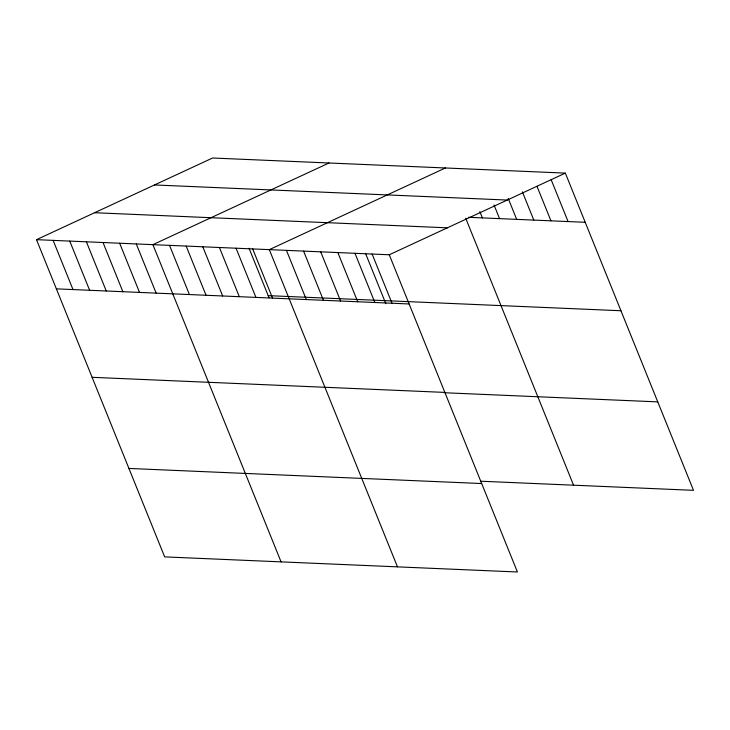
<?xml version="1.0" encoding="UTF-8"?>
<svg xmlns="http://www.w3.org/2000/svg" width="730" height="730" viewBox="0 0 730 730"><rect width="100%" height="100%" fill="white"/><g stroke="black" fill="none" stroke-linecap="round" stroke-linejoin="round"><path stroke-width="1.09" d="M36.5 239.668L389.254 254.77L517.415 571.991L164.661 556.89L36.5 239.668L212.585 158.008L565.339 173.11L693.5 490.332L480.44 481.207M328.993 162.991L152.908 244.66L281.068 561.872M445.4 167.973L269.315 249.642L397.476 566.854M389.254 254.77L565.339 173.11M154.477 184.955L507.231 200.056M468.487 217.303L585.205 222.294M94.608 212.722L447.362 227.824M268.193 295.641L620.947 310.743M56.374 288.852L409.119 303.963M92.108 377.31L444.862 392.411M444.698 392.758L657.767 401.874M128.927 468.441L481.681 483.543M551.159 179.699L568.077 221.564M536.988 186.296L550.94 220.825M522.388 191.844L533.803 220.095M508.217 198.432L516.676 219.365M494.046 205.02L499.539 218.626M479.865 211.618L482.402 217.896M465.694 218.215L573.561 485.195M372.118 254.04L391.992 303.224M365.456 253.246L385.86 303.735M354.981 253.31L374.855 302.494M337.853 252.571L357.718 301.755M320.716 251.841L340.591 301.025M303.58 251.102L323.454 300.295M286.452 250.372L306.317 299.555M252.69 248.93L272.555 298.114M249.049 248.264L269.032 297.712M236.055 248.218L255.929 297.402M219.429 247.506L239.303 296.69M202.794 246.795L222.668 295.978M186.168 246.083L206.043 295.267M169.533 245.371L189.408 294.555M136.282 243.939L156.147 293.132M119.647 243.227L139.521 292.42M103.021 242.515L122.886 291.708M86.386 241.803L106.261 290.996M69.761 241.092L89.635 290.284M53.126 240.38L73 289.564"/></g></svg>
